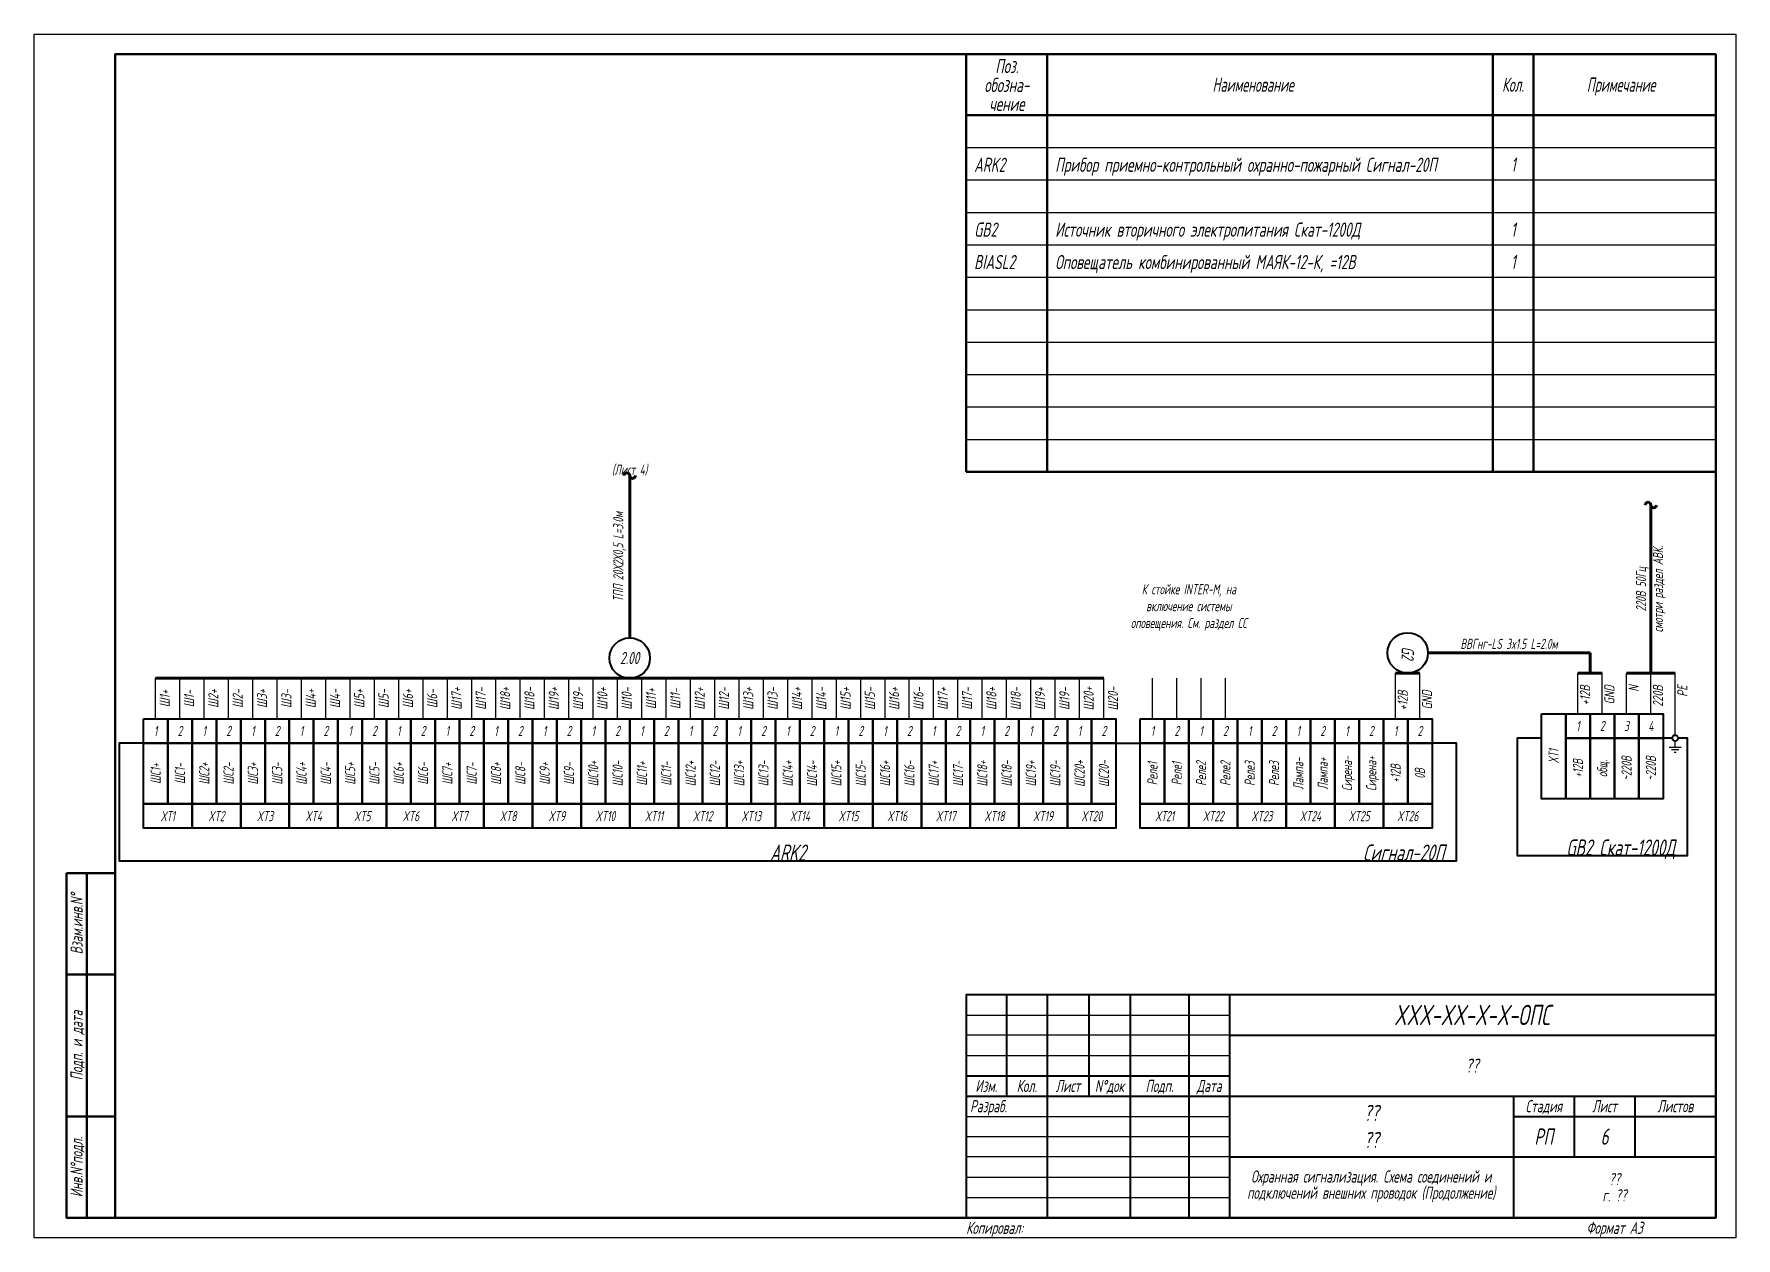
# Model space of a CAD drawing. Extents: x 0 to 1720, y -2086 to 3873.
# Drawn here: x 0 to 420, y 2086 to 2383 of the extents above; entities that cross this region are included whole.
import ezdxf
from ezdxf.enums import TextEntityAlignment as Align

# ---------------------------------------------------------------- set-up
doc = ezdxf.new("R2010")
doc.units = 0
for name, color, linetype, lineweight in [('EL_DEVICE', 1, 'Continuous', 40), ('EL_KABLE', 9, 'Continuous', 60), ('TABLE', 7, 'Continuous', 50)]:
    doc.layers.add(name, color=color, linetype=linetype, lineweight=lineweight)
for name, color, linetype in [('EL_WIRES', 3, 'Continuous'), ('FORMAT', 134, 'Continuous'), ('TEXT', 4, 'Continuous'), ('WINOSKA', 251, 'Continuous')]:
    doc.layers.add(name, color=color, linetype=linetype)
doc.styles.add('R2_5', font='romant.shx', dxfattribs={"width": 0.65, "oblique": 12, "height": 2.5})

# ---------------------------------------------------------------- blocks, each defined once
blk = doc.blocks.new('Break')
for centre, start, end in [((-0.7, 0), 0, 180), ((0.7, 0), 180, 0)]:
    blk.add_arc(centre, 0.7, start, end)
blk = doc.blocks.new('CABLE_MARK')
at = {"layer": 'EL_DEVICE'}
blk.add_circle((0, 5), 5, dxfattribs=at)
at = {"layer": 'EL_KABLE'}
blk.add_line((0, 10), (0, 50), dxfattribs=at)

msp = doc.modelspace()

# ---------------------------------------------------------------- linework, layer by layer
at = {"layer": 'EL_DEVICE'}
msp.add_line((267, 2208.06), (273, 2208.06), dxfattribs=at)
for points in [[(27, 2214.06), (33, 2214.06), (33, 2208.06), (27, 2208.06)], [(33, 2214.06), (39, 2214.06), (39, 2208.06), (33, 2208.06)], [(39, 2214.06), (45, 2214.06), (45, 2208.06), (39, 2208.06)], [(45, 2214.06), (51, 2214.06), (51, 2208.06), (45, 2208.06)], [(51, 2214.06), (57, 2214.06), (57, 2208.06), (51, 2208.06)], [(57, 2214.06), (63, 2214.06), (63, 2208.06), (57, 2208.06)], [(63, 2214.06), (69, 2214.06), (69, 2208.06), (63, 2208.06)], [(69, 2214.06), (75, 2214.06), (75, 2208.06), (69, 2208.06)], [(75, 2214.06), (81, 2214.06), (81, 2208.06), (75, 2208.06)], [(81, 2214.06), (87, 2214.06), (87, 2208.06), (81, 2208.06)], [(87, 2214.06), (93, 2214.06), (93, 2208.06), (87, 2208.06)], [(93, 2214.06), (99, 2214.06), (99, 2208.06), (93, 2208.06)], [(99, 2214.06), (105, 2214.06), (105, 2208.06), (99, 2208.06)], [(105, 2214.06), (111, 2214.06), (111, 2208.06), (105, 2208.06)], [(111, 2214.06), (117, 2214.06), (117, 2208.06), (111, 2208.06)], [(117, 2214.06), (123, 2214.06), (123, 2208.06), (117, 2208.06)], [(123, 2214.06), (129, 2214.06), (129, 2208.06), (123, 2208.06)], [(129, 2214.06), (135, 2214.06), (135, 2208.06), (129, 2208.06)], [(135, 2214.06), (141, 2214.06), (141, 2208.06), (135, 2208.06)], [(141, 2214.06), (147, 2214.06), (147, 2208.06), (141, 2208.06)], [(147, 2214.06), (153, 2214.06), (153, 2208.06), (147, 2208.06)], [(153, 2214.06), (159, 2214.06), (159, 2208.06), (153, 2208.06)], [(159, 2214.06), (165, 2214.06), (165, 2208.06), (159, 2208.06)], [(165, 2214.06), (171, 2214.06), (171, 2208.06), (165, 2208.06)], [(171, 2214.06), (177, 2214.06), (177, 2208.06), (171, 2208.06)], [(177, 2214.06), (183, 2214.06), (183, 2208.06), (177, 2208.06)], [(183, 2214.06), (189, 2214.06), (189, 2208.06), (183, 2208.06)], [(189, 2214.06), (195, 2214.06), (195, 2208.06), (189, 2208.06)], [(195, 2214.06), (201, 2214.06), (201, 2208.06), (195, 2208.06)], [(201, 2214.06), (207, 2214.06), (207, 2208.06), (201, 2208.06)], [(207, 2214.06), (213, 2214.06), (213, 2208.06), (207, 2208.06)], [(213, 2214.06), (219, 2214.06), (219, 2208.06), (213, 2208.06)], [(219, 2214.06), (225, 2214.06), (225, 2208.06), (219, 2208.06)], [(225, 2214.06), (231, 2214.06), (231, 2208.06), (225, 2208.06)], [(231, 2214.06), (237, 2214.06), (237, 2208.06), (231, 2208.06)], [(237, 2214.06), (243, 2214.06), (243, 2208.06), (237, 2208.06)], [(243, 2214.06), (249, 2214.06), (249, 2208.06), (243, 2208.06)], [(249, 2214.06), (255, 2214.06), (255, 2208.06), (249, 2208.06)], [(255, 2214.06), (261, 2214.06), (261, 2208.06), (255, 2208.06)], [(261, 2214.06), (267, 2214.06), (267, 2208.06), (261, 2208.06)], [(273, 2214.06), (279, 2214.06), (279, 2208.06), (273, 2208.06)], [(279, 2214.06), (285, 2214.06), (285, 2208.06), (279, 2208.06)], [(285, 2214.06), (291, 2214.06), (291, 2208.06), (285, 2208.06)], [(291, 2214.06), (297, 2214.06), (297, 2208.06), (291, 2208.06)], [(297, 2214.06), (303, 2214.06), (303, 2208.06), (297, 2208.06)], [(303, 2214.06), (309, 2214.06), (309, 2208.06), (303, 2208.06)], [(309, 2214.06), (315, 2214.06), (315, 2208.06), (309, 2208.06)], [(315, 2214.06), (321, 2214.06), (321, 2208.06), (315, 2208.06)], [(321, 2214.06), (327, 2214.06), (327, 2208.06), (321, 2208.06)], [(327, 2214.06), (333, 2214.06), (333, 2208.06), (327, 2208.06)], [(333, 2214.06), (339, 2214.06), (339, 2208.06), (333, 2208.06)], [(339, 2214.06), (345, 2214.06), (345, 2208.06), (339, 2208.06)], [(372, 2215.31), (378, 2215.31), (378, 2194.31), (372, 2194.31)], [(378, 2215.31), (384, 2215.31), (384, 2209.31), (378, 2209.31)], [(384, 2215.31), (390, 2215.31), (390, 2209.31), (384, 2209.31)], [(390, 2215.31), (396, 2215.31), (396, 2209.31), (390, 2209.31)], [(396, 2215.31), (402, 2215.31), (402, 2209.31), (396, 2209.31)], [(378, 2209.31), (384, 2209.31), (384, 2194.31), (378, 2194.31)], [(384, 2209.31), (390, 2209.31), (390, 2194.31), (384, 2194.31)], [(390, 2209.31), (396, 2209.31), (396, 2194.31), (390, 2194.31)], [(396, 2209.31), (402, 2209.31), (402, 2194.31), (396, 2194.31)], [(27, 2208.06), (33, 2208.06), (33, 2193.06), (27, 2193.06)], [(33, 2208.06), (39, 2208.06), (39, 2193.06), (33, 2193.06)], [(39, 2208.06), (45, 2208.06), (45, 2193.06), (39, 2193.06)], [(45, 2208.06), (51, 2208.06), (51, 2193.06), (45, 2193.06)], [(51, 2208.06), (57, 2208.06), (57, 2193.06), (51, 2193.06)], [(57, 2208.06), (63, 2208.06), (63, 2193.06), (57, 2193.06)], [(63, 2208.06), (69, 2208.06), (69, 2193.06), (63, 2193.06)], [(69, 2208.06), (75, 2208.06), (75, 2193.06), (69, 2193.06)], [(75, 2208.06), (81, 2208.06), (81, 2193.06), (75, 2193.06)], [(81, 2208.06), (87, 2208.06), (87, 2193.06), (81, 2193.06)], [(87, 2208.06), (93, 2208.06), (93, 2193.06), (87, 2193.06)], [(93, 2208.06), (99, 2208.06), (99, 2193.06), (93, 2193.06)], [(99, 2208.06), (105, 2208.06), (105, 2193.06), (99, 2193.06)], [(105, 2208.06), (111, 2208.06), (111, 2193.06), (105, 2193.06)], [(111, 2208.06), (117, 2208.06), (117, 2193.06), (111, 2193.06)], [(117, 2208.06), (123, 2208.06), (123, 2193.06), (117, 2193.06)], [(123, 2208.06), (129, 2208.06), (129, 2193.06), (123, 2193.06)], [(129, 2208.06), (135, 2208.06), (135, 2193.06), (129, 2193.06)], [(135, 2208.06), (141, 2208.06), (141, 2193.06), (135, 2193.06)], [(141, 2208.06), (147, 2208.06), (147, 2193.06), (141, 2193.06)], [(147, 2208.06), (153, 2208.06), (153, 2193.06), (147, 2193.06)], [(153, 2208.06), (159, 2208.06), (159, 2193.06), (153, 2193.06)], [(159, 2208.06), (165, 2208.06), (165, 2193.06), (159, 2193.06)], [(165, 2208.06), (171, 2208.06), (171, 2193.06), (165, 2193.06)], [(171, 2208.06), (177, 2208.06), (177, 2193.06), (171, 2193.06)], [(177, 2208.06), (183, 2208.06), (183, 2193.06), (177, 2193.06)], [(183, 2208.06), (189, 2208.06), (189, 2193.06), (183, 2193.06)], [(189, 2208.06), (195, 2208.06), (195, 2193.06), (189, 2193.06)], [(195, 2208.06), (201, 2208.06), (201, 2193.06), (195, 2193.06)], [(201, 2208.06), (207, 2208.06), (207, 2193.06), (201, 2193.06)], [(207, 2208.06), (213, 2208.06), (213, 2193.06), (207, 2193.06)], [(213, 2208.06), (219, 2208.06), (219, 2193.06), (213, 2193.06)], [(219, 2208.06), (225, 2208.06), (225, 2193.06), (219, 2193.06)], [(225, 2208.06), (231, 2208.06), (231, 2193.06), (225, 2193.06)], [(231, 2208.06), (237, 2208.06), (237, 2193.06), (231, 2193.06)], [(237, 2208.06), (243, 2208.06), (243, 2193.06), (237, 2193.06)], [(243, 2208.06), (249, 2208.06), (249, 2193.06), (243, 2193.06)], [(249, 2208.06), (255, 2208.06), (255, 2193.06), (249, 2193.06)], [(255, 2208.06), (261, 2208.06), (261, 2193.06), (255, 2193.06)], [(261, 2208.06), (267, 2208.06), (267, 2193.06), (261, 2193.06)], [(273, 2208.06), (279, 2208.06), (279, 2193.06), (273, 2193.06)], [(279, 2208.06), (285, 2208.06), (285, 2193.06), (279, 2193.06)], [(285, 2208.06), (291, 2208.06), (291, 2193.06), (285, 2193.06)], [(291, 2208.06), (297, 2208.06), (297, 2193.06), (291, 2193.06)], [(297, 2208.06), (303, 2208.06), (303, 2193.06), (297, 2193.06)], [(303, 2208.06), (309, 2208.06), (309, 2193.06), (303, 2193.06)], [(309, 2208.06), (315, 2208.06), (315, 2193.06), (309, 2193.06)], [(315, 2208.06), (321, 2208.06), (321, 2193.06), (315, 2193.06)], [(321, 2208.06), (327, 2208.06), (327, 2193.06), (321, 2193.06)], [(327, 2208.06), (333, 2208.06), (333, 2193.06), (327, 2193.06)], [(333, 2208.06), (339, 2208.06), (339, 2193.06), (333, 2193.06)], [(339, 2208.06), (345, 2208.06), (345, 2193.06), (339, 2193.06)], [(39, 2193.06), (39, 2187.06), (27, 2187.06), (27, 2193.06)], [(51, 2193.06), (51, 2187.06), (39, 2187.06), (39, 2193.06)], [(63, 2193.06), (63, 2187.06), (51, 2187.06), (51, 2193.06)], [(75, 2193.06), (75, 2187.06), (63, 2187.06), (63, 2193.06)], [(87, 2193.06), (87, 2187.06), (75, 2187.06), (75, 2193.06)], [(99, 2193.06), (99, 2187.06), (87, 2187.06), (87, 2193.06)], [(111, 2193.06), (111, 2187.06), (99, 2187.06), (99, 2193.06)], [(123, 2193.06), (123, 2187.06), (111, 2187.06), (111, 2193.06)], [(135, 2193.06), (135, 2187.06), (123, 2187.06), (123, 2193.06)], [(147, 2193.06), (147, 2187.06), (135, 2187.06), (135, 2193.06)], [(159, 2193.06), (159, 2187.06), (147, 2187.06), (147, 2193.06)], [(171, 2193.06), (171, 2187.06), (159, 2187.06), (159, 2193.06)], [(183, 2193.06), (183, 2187.06), (171, 2187.06), (171, 2193.06)], [(195, 2193.06), (195, 2187.06), (183, 2187.06), (183, 2193.06)], [(207, 2193.06), (207, 2187.06), (195, 2187.06), (195, 2193.06)], [(219, 2193.06), (219, 2187.06), (207, 2187.06), (207, 2193.06)], [(231, 2193.06), (231, 2187.06), (219, 2187.06), (219, 2193.06)], [(243, 2193.06), (243, 2187.06), (231, 2187.06), (231, 2193.06)], [(255, 2193.06), (255, 2187.06), (243, 2187.06), (243, 2193.06)], [(267, 2193.06), (267, 2187.06), (255, 2187.06), (255, 2193.06)], [(285, 2193.06), (285, 2187.06), (273, 2187.06), (273, 2193.06)], [(297, 2193.06), (297, 2187.06), (285, 2187.06), (285, 2193.06)], [(309, 2193.06), (309, 2187.06), (297, 2187.06), (297, 2193.06)], [(321, 2193.06), (321, 2187.06), (309, 2187.06), (309, 2193.06)], [(333, 2193.06), (333, 2187.06), (321, 2187.06), (321, 2193.06)], [(345, 2193.06), (345, 2187.06), (333, 2187.06), (333, 2193.06)]]:
    msp.add_lwpolyline(points, close=True, dxfattribs=at)
for points in [[(372, 2209.31), (366, 2209.31), (366, 2180.31), (408, 2180.31), (408, 2209.31), (405.75, 2209.31)], [(404.25, 2209.31), (402, 2209.31)], [(27, 2208.06), (21, 2208.06), (21, 2179.06), (351, 2179.06), (351, 2208.06), (345, 2208.06)]]:
    msp.add_lwpolyline(points, dxfattribs=at)
msp.add_circle((405, 2209.31), 0.75, dxfattribs=at)
at = {"layer": 'EL_KABLE'}
for p, q in [((399, 2266.81), (399, 2225.31)), ((384, 2225.31), (384, 2230.31)), ((30, 2224.06), (264, 2224.06)), ((336, 2225.31), (342, 2225.31)), ((381, 2225.31), (387, 2225.31)), ((405, 2225.31), (393, 2225.31))]:
    msp.add_line(p, q, dxfattribs=at)
at = {"layer": 'EL_WIRES'}
for p, q in [((30, 2214.06), (30, 2224.06)), ((36, 2214.06), (36, 2224.06)), ((42, 2214.06), (42, 2224.06)), ((48, 2214.06), (48, 2224.06)), ((54, 2214.06), (54, 2224.06)), ((60, 2214.06), (60, 2224.06)), ((66, 2214.06), (66, 2224.06)), ((72, 2214.06), (72, 2224.06)), ((78, 2214.06), (78, 2224.06)), ((84, 2214.06), (84, 2224.06)), ((90, 2214.06), (90, 2224.06)), ((96, 2214.06), (96, 2224.06)), ((102, 2214.06), (102, 2224.06)), ((108, 2214.06), (108, 2224.06)), ((114, 2214.06), (114, 2224.06)), ((120, 2214.06), (120, 2224.06)), ((126, 2214.06), (126, 2224.06)), ((132, 2214.06), (132, 2224.06)), ((138, 2214.06), (138, 2224.06)), ((144, 2214.06), (144, 2224.06)), ((150, 2214.06), (150, 2224.06)), ((156, 2214.06), (156, 2224.06)), ((162, 2214.06), (162, 2224.06)), ((168, 2214.06), (168, 2224.06)), ((174, 2214.06), (174, 2224.06)), ((180, 2214.06), (180, 2224.06)), ((186, 2214.06), (186, 2224.06)), ((192, 2214.06), (192, 2224.06)), ((198, 2214.06), (198, 2224.06)), ((204, 2214.06), (204, 2224.06)), ((210, 2214.06), (210, 2224.06)), ((216, 2214.06), (216, 2224.06)), ((222, 2214.06), (222, 2224.06)), ((228, 2214.06), (228, 2224.06)), ((234, 2214.06), (234, 2224.06)), ((240, 2214.06), (240, 2224.06)), ((246, 2214.06), (246, 2224.06)), ((252, 2214.06), (252, 2224.06)), ((258, 2214.06), (258, 2224.06)), ((264, 2214.06), (264, 2224.06)), ((276, 2214.06), (276, 2224.06)), ((282, 2214.06), (282, 2224.06)), ((288, 2214.06), (288, 2224.06)), ((294, 2214.06), (294, 2224.06)), ((336, 2214.06), (336, 2225.31)), ((342, 2214.06), (342, 2225.31)), ((381, 2215.31), (381, 2225.31)), ((387, 2215.31), (387, 2225.31)), ((393, 2215.31), (393, 2225.31)), ((399, 2215.31), (399, 2225.31)), ((405, 2210.06), (405, 2225.31))]:
    msp.add_line(p, q, dxfattribs=at)
at = {"layer": 'FORMAT', "lineweight": 50}
for p, q in [((13, 2176), (13, 2091)), ((20, 2151), (8, 2151)), ((20, 2116), (8, 2116))]:
    msp.add_line(p, q, dxfattribs=at)
at = {"layer": 'FORMAT', "lineweight": 40}
for p, q in [((240, 2146), (240, 2121)), ((250, 2146), (250, 2091)), ((260.31, 2146), (260.31, 2121)), ((270.5, 2146), (270.5, 2091)), ((285, 2146), (285, 2091)), ((295, 2146), (295, 2091)), ((295, 2136), (415, 2136)), ((230, 2126), (295, 2126)), ((230, 2121), (415, 2121)), ((365.08, 2121), (365.08, 2091)), ((380.08, 2121), (380.08, 2106)), ((395.08, 2121), (395.08, 2106)), ((365.08, 2116), (415, 2116)), ((295, 2106), (415, 2106))]:
    msp.add_line(p, q, dxfattribs=at)
at = {"layer": 'FORMAT', "lineweight": -3}
for p, q in [((230, 2141), (295, 2141)), ((295, 2136), (230, 2136)), ((230, 2131), (295, 2131)), ((230, 2116), (295, 2116)), ((230, 2111), (295, 2111)), ((295, 2106), (230, 2106)), ((230, 2101), (295, 2101)), ((230, 2096), (295, 2096))]:
    msp.add_line(p, q, dxfattribs=at)
at = {"layer": 'FORMAT'}
msp.add_lwpolyline([(0, 2383), (420, 2383), (420, 2086), (0, 2086)], close=True, dxfattribs=at)
at = {"layer": 'FORMAT', "lineweight": 50}
for points in [[(20, 2091), (20, 2378), (415, 2378), (415, 2091)], [(8, 2176), (20, 2176), (20, 2091), (8, 2091)]]:
    msp.add_lwpolyline(points, close=True, dxfattribs=at)
at = {"layer": 'FORMAT', "lineweight": 40}
msp.add_lwpolyline([(230, 2091), (415, 2091), (415, 2146), (230, 2146)], close=True, dxfattribs=at)
at = {"layer": 'TABLE'}
for p, q in [((230, 2378), (230, 2275)), ((250, 2378), (250, 2275)), ((360, 2378), (360, 2275)), ((370, 2378), (370, 2275)), ((230, 2363), (415, 2363)), ((230, 2275), (415, 2275))]:
    msp.add_line(p, q, dxfattribs=at)
at = {"layer": 'TEXT'}
for p, q in [((403.5, 2207.07), (406.5, 2207.07)), ((404.11, 2206.47), (405.89, 2206.47)), ((404.72, 2205.85), (405.28, 2205.85)), ((405, 2207.07), (405, 2208.56))]:
    msp.add_line(p, q, dxfattribs=at)
at = {"layer": 'WINOSKA'}
for p, q in [((230, 2355), (415, 2355)), ((230, 2347), (415, 2347)), ((230, 2339), (415, 2339)), ((230, 2331), (415, 2331)), ((230, 2323), (415, 2323)), ((230, 2315), (415, 2315)), ((230, 2307), (415, 2307)), ((230, 2299), (415, 2299)), ((230, 2291), (415, 2291)), ((230, 2283), (415, 2283))]:
    msp.add_line(p, q, dxfattribs=at)

# ---------------------------------------------------------------- block references
msp.add_blockref('CABLE_MARK', (147, 2224.06))
at = {"rotation": 270}
msp.add_blockref('CABLE_MARK', (334, 2230.31), dxfattribs=at)
at = {"layer": 'EL_KABLE'}
for p in [(147, 2274.06), (399, 2266.81)]:
    msp.add_blockref('Break', p, dxfattribs=at)

# ---------------------------------------------------------------- texts
at = {"layer": 'FORMAT', "style": 'R2_5', "oblique": 12, "width": 0.65}
for s, p in [('Изм.', (235, 2122)), ('Кол.', (245, 2122)), ('Лист', (255.16, 2122)), ('N%%dдок', (265.41, 2122)), ('Подп.', (277.75, 2122)), ('Дата', (290, 2122))]:
    msp.add_text(s, height=3, dxfattribs=at).set_placement(p, align=Align.CENTER)
msp.add_text('Разраб.', height=3, dxfattribs=at).set_placement((231, 2117))
at = {"layer": 'FORMAT', "style": 'R2_5', "width": 0.65}
for s, height, oblique, p in [('Стадия', 3, 12, (372.58, 2118.5)), ('Лист', 3, 12, (387.58, 2118.5)), ('Листов', 3, 12, (405.04, 2118.5)), ('РП', 4, 12, (372.58, 2111)), ('Формат А3', 3, 15, (390.04, 2088.5))]:
    msp.add_text(s, height=height, dxfattribs=dict(at, oblique=oblique)).set_placement(p, align=Align.MIDDLE_CENTER)
at = {"layer": 'FORMAT', "style": 'R2_5', "oblique": 15, "width": 0.65}
msp.add_text('Копировал:', height=3, dxfattribs=at).set_placement((230, 2088.5), align=Align.MIDDLE_LEFT)
at = {"layer": 'FORMAT', "insert": (390.04, 2098.5), "char_height": 3, "width": 48.2605, "attachment_point": 5, "line_spacing_factor": 0.8, "style": 'R2_5'}
msp.add_mtext('??\\Pг. ??', dxfattribs=at)
at = {"layer": 'TEXT', "style": 'R2_5'}
for s, height, oblique, width, p in [('Наименование', 3.5, 12, 0.6, (300.85, 2368.76)), ('Кол.', 3.5, 12, 0.6, (364.98, 2368.76)), ('Примечание', 3.5, 12, 0.6, (391.65, 2368.76)), ('ARK2', 4, 15, 0.65, (186, 2179.06))]:
    msp.add_text(s, height=height, dxfattribs=dict(at, oblique=oblique, width=width)).set_placement(p, align=Align.CENTER)
at = {"layer": 'TEXT', "style": 'R2_5', "oblique": 12, "width": 0.7}
for s, p in [('Ш17+', (103, 2219.06)), ('Ш17-', (109, 2219.06)), ('Ш18+', (115, 2219.06)), ('Ш18-', (121, 2219.06)), ('Ш19+', (127, 2219.06)), ('Ш19-', (133, 2219.06)), ('Ш10+', (139, 2219.06)), ('Ш10-', (145, 2219.06)), ('Ш12+', (163, 2219.06)), ('Ш12-', (169, 2219.06)), ('Ш13+', (175, 2219.06)), ('Ш13-', (181, 2219.06)), ('Ш14+', (187, 2219.06)), ('Ш14-', (193, 2219.06)), ('Ш15+', (199, 2219.06)), ('Ш15-', (205, 2219.06)), ('Ш16+', (211, 2219.06)), ('Ш16-', (217, 2219.06)), ('Ш17+', (223, 2219.06)), ('Ш17-', (229, 2219.06)), ('Ш18+', (235, 2219.06)), ('Ш18-', (241, 2219.06)), ('Ш19+', (247, 2219.06)), ('Ш19-', (253, 2219.06)), ('Ш20+', (259, 2219.06)), ('Ш20-', (265, 2219.06)), ('Ш1+', (31, 2219.06)), ('Ш1-', (37, 2219.06)), ('Ш2+', (43, 2219.06)), ('Ш2-', (49, 2219.06)), ('Ш3+', (55, 2219.06)), ('Ш3-', (61, 2219.06)), ('Ш4+', (67, 2219.06)), ('Ш4-', (73, 2219.06)), ('Ш5+', (79, 2219.06)), ('Ш5-', (85, 2219.06)), ('Ш6+', (91, 2219.06)), ('Ш6-', (97, 2219.06)), ('Ш11+', (151, 2219.06)), ('Ш11-', (157, 2219.06))]:
    msp.add_text(s, height=2.5, rotation=90, dxfattribs=at).set_placement(p, align=Align.TOP_CENTER)
for s, p in [('+12В', (381.52, 2222.31)), ('GND', (387.52, 2222.31)), ('N', (393.52, 2222.31)), ('220В', (399.52, 2222.31)), ('PE', (405.52, 2222.31)), ('+12В', (336.52, 2221.06)), ('GND', (342.52, 2221.06))]:
    msp.add_text(s, height=2.5, rotation=90, dxfattribs=at).set_placement(p, align=Align.TOP_RIGHT)
at = {"layer": 'TEXT', "style": 'R2_5', "oblique": 12, "width": 0.65}
for s, height, p in [('1', 2.5, (381, 2212.31)), ('2', 2.5, (387, 2212.31)), ('3', 2.5, (393, 2212.31)), ('4', 2.5, (399, 2212.31)), ('1', 2.5, (30, 2211.06)), ('2', 2.5, (36, 2211.06)), ('1', 2.5, (42, 2211.06)), ('2', 2.5, (48, 2211.06)), ('1', 2.5, (54, 2211.06)), ('2', 2.5, (60, 2211.06)), ('1', 2.5, (66, 2211.06)), ('2', 2.5, (72, 2211.06)), ('1', 2.5, (78, 2211.06)), ('2', 2.5, (84, 2211.06)), ('1', 2.5, (90, 2211.06)), ('2', 2.5, (96, 2211.06)), ('1', 2.5, (102, 2211.06)), ('2', 2.5, (108, 2211.06)), ('1', 2.5, (114, 2211.06)), ('2', 2.5, (120, 2211.06)), ('1', 2.5, (126, 2211.06)), ('2', 2.5, (132, 2211.06)), ('1', 2.5, (138, 2211.06)), ('2', 2.5, (144, 2211.06)), ('1', 2.5, (150, 2211.06)), ('2', 2.5, (156, 2211.06)), ('1', 2.5, (162, 2211.06)), ('2', 2.5, (168, 2211.06)), ('1', 2.5, (174, 2211.06)), ('2', 2.5, (180, 2211.06)), ('1', 2.5, (186, 2211.06)), ('2', 2.5, (192, 2211.06)), ('1', 2.5, (198, 2211.06)), ('2', 2.5, (204, 2211.06)), ('1', 2.5, (210, 2211.06)), ('2', 2.5, (216, 2211.06)), ('1', 2.5, (222, 2211.06)), ('2', 2.5, (228, 2211.06)), ('1', 2.5, (234, 2211.06)), ('2', 2.5, (240, 2211.06)), ('1', 2.5, (246, 2211.06)), ('2', 2.5, (252, 2211.06)), ('1', 2.5, (258, 2211.06)), ('2', 2.5, (264, 2211.06)), ('1', 2.5, (276, 2211.06)), ('2', 2.5, (282, 2211.06)), ('1', 2.5, (288, 2211.06)), ('2', 2.5, (294, 2211.06)), ('1', 2.5, (300, 2211.06)), ('2', 2.5, (306, 2211.06)), ('1', 2.5, (312, 2211.06)), ('2', 2.5, (318, 2211.06)), ('1', 2.5, (324, 2211.06)), ('2', 2.5, (330, 2211.06)), ('1', 2.5, (336, 2211.06)), ('2', 2.5, (342, 2211.06)), ('XТ1', 2.5, (33, 2190.06)), ('XT2', 2.5, (45, 2190.06)), ('XT3', 2.5, (57, 2190.06)), ('XT4', 2.5, (69, 2190.06)), ('XT5', 2.5, (81, 2190.06)), ('XT6', 2.5, (93, 2190.06)), ('XT7', 2.5, (105, 2190.06)), ('XT8', 2.5, (117, 2190.06)), ('XT9', 2.5, (129, 2190.06)), ('XT10', 2.5, (141, 2190.06)), ('XT11', 2.5, (153, 2190.06)), ('XT12', 2.5, (165, 2190.06)), ('XT13', 2.5, (177, 2190.06)), ('XT14', 2.5, (189, 2190.06)), ('XT15', 2.5, (201, 2190.06)), ('XT16', 2.5, (213, 2190.06)), ('XT17', 2.5, (225, 2190.06)), ('XT18', 2.5, (237, 2190.06)), ('XT19', 2.5, (249, 2190.06)), ('XT20', 2.5, (261, 2190.06)), ('XТ21', 2.5, (279, 2190.06)), ('XT22', 2.5, (291, 2190.06)), ('XT23', 2.5, (303, 2190.06)), ('XT24', 2.5, (315, 2190.06)), ('XT25', 2.5, (327, 2190.06)), ('XT26', 2.5, (339, 2190.06)), ('6', 4, (387.58, 2111))]:
    msp.add_text(s, height=height, dxfattribs=at).set_placement(p, align=Align.MIDDLE_CENTER)
for s, height, p in [('XТ1', 2.5, (375, 2204.81)), ('~220В', 2.5, (393, 2201.81)), ('~220В', 2.5, (399, 2201.81)), ('ШС1+', 2.5, (30, 2200.56)), ('ШС1-', 2.5, (36, 2200.56)), ('ШС2+', 2.5, (42, 2200.56)), ('ШС2-', 2.5, (48, 2200.56)), ('ШС3+', 2.5, (54, 2200.56)), ('ШС3-', 2.5, (60, 2200.56)), ('ШС4+', 2.5, (66, 2200.56)), ('ШС4-', 2.5, (72, 2200.56)), ('ШС5+', 2.5, (78, 2200.56)), ('ШС5-', 2.5, (84, 2200.56)), ('ШС6+', 2.5, (90, 2200.56)), ('ШС6-', 2.5, (96, 2200.56)), ('ШС7+', 2.5, (102, 2200.56)), ('ШС7-', 2.5, (108, 2200.56)), ('ШС8+', 2.5, (114, 2200.56)), ('ШС8-', 2.5, (120, 2200.56)), ('ШС9+', 2.5, (126, 2200.56)), ('ШС9-', 2.5, (132, 2200.56)), ('ШС10+', 2.5, (138, 2200.56)), ('ШС10-', 2.5, (144, 2200.56)), ('ШС11+', 2.5, (150, 2200.56)), ('ШС11-', 2.5, (156, 2200.56)), ('ШС12+', 2.5, (162, 2200.56)), ('ШС12-', 2.5, (168, 2200.56)), ('ШС13+', 2.5, (174, 2200.56)), ('ШС13-', 2.5, (180, 2200.56)), ('ШС14+', 2.5, (186, 2200.56)), ('ШС14-', 2.5, (192, 2200.56)), ('ШС15+', 2.5, (198, 2200.56)), ('ШС15-', 2.5, (204, 2200.56)), ('ШС16+', 2.5, (210, 2200.56)), ('ШС16-', 2.5, (216, 2200.56)), ('ШС17+', 2.5, (222, 2200.56)), ('ШС17-', 2.5, (228, 2200.56)), ('ШС18+', 2.5, (234, 2200.56)), ('ШС18-', 2.5, (240, 2200.56)), ('ШС19+', 2.5, (246, 2200.56)), ('ШС19-', 2.5, (252, 2200.56)), ('ШС20+', 2.5, (258, 2200.56)), ('ШС20-', 2.5, (264, 2200.56)), ('Реле1', 2.5, (276, 2200.56)), ('Реле1', 2.5, (282, 2200.56)), ('Реле2', 2.5, (288, 2200.56)), ('Реле2', 2.5, (294, 2200.56)), ('Реле3', 2.5, (300, 2200.56)), ('Реле3', 2.5, (306, 2200.56)), ('Лампа-', 2.5, (312, 2200.56)), ('Лампа+', 2.5, (318, 2200.56)), ('Сирена-', 2.5, (324, 2200.56)), ('Сирена+', 2.5, (330, 2200.56)), ('+12В', 2.5, (336, 2200.56)), ('0В', 2.5, (342, 2200.56)), ('+12В', 2.5, (381, 2201.81)), ('общ.', 2.5, (387, 2201.81)), ('Взам.инв.N%%d', 3, (10.5, 2163.5)), ('Подп. и дата', 3, (10.5, 2133.5)), ('Инв.N%%dподл.', 3, (10.5, 2103.5))]:
    msp.add_text(s, height=height, rotation=90, dxfattribs=at).set_placement(p, align=Align.MIDDLE_CENTER)
at = {"layer": 'TEXT', "style": 'R2_5', "width": 0.65}
for s, oblique, p in [('GB2 Скат-1200Д', 12, (405, 2180.31)), ('Сигнал-20П', 15, (348, 2179.06))]:
    msp.add_text(s, height=4, dxfattribs=dict(at, oblique=oblique)).set_placement(p, align=Align.RIGHT)
at = {"layer": 'TEXT', "style": 'R2_5'}
for s, insert, char_height, width, attachment_point, line_spacing_factor in [('Поз.\\Pобозна-\\Pчение', (240.08, 2370.44), 3.5, 14.6042, 5, 0.8), ('ARK2', (232, 2352.5), 3.5, 7.5689, 1, 1.37), ('Прибор приемно-контрольный охранно-пожарный Сигнал-20П', (252, 2352.5), 3.5, 104.9419, 1, 1.37), ('1', (365.05, 2352.5), 3.5, 1.4439, 2, 1.37), ('GB2', (232, 2336.5), 3.5, 7.5689, 1, 1.37), ('Источник вторичного электропитания Скат-1200Д', (252, 2336.5), 3.5, 104.9419, 1, 1.37), ('1', (365.05, 2336.5), 3.5, 1.4439, 2, 1.37), ('BIASL2', (232, 2328.5), 3.5, 7.5689, 1, 1.37), ('Оповещатель комбинированный МАЯК-12-К, =12В', (252, 2328.5), 3.5, 104.94, 1, 1.369714), ('1', (365.05, 2328.5), 3.5, 1.44, 2, 1.369714), ('XXX-XX-X-X-ОПС', (354.9, 2141), 5, 120, 5, 0.800004), ('Охранная сигнализация. Схема соединений и подключений внешних проводок (Продолжение)', (330, 2098.75), 3, 70, 5, 0.8)]:
    msp.add_mtext(s, dxfattribs=dict(at, insert=insert, char_height=char_height, width=width, attachment_point=attachment_point, line_spacing_factor=line_spacing_factor))
for s, insert, char_height, width, attachment_point in [('(Лист 4)', (147, 2274.06), 2.5, 33.182, 8), ('К стойке INTER-M, на включение системы оповещения. См. раздел СС', (285, 2241.53), 2.5, 36.8686, 5), ('??', (354.9, 2128.5), 3.5, 120, 5), ('??\\P??', (330.05, 2113.5), 4, 70, 5)]:
    msp.add_mtext(s, dxfattribs=dict(at, insert=insert, char_height=char_height, width=width, attachment_point=attachment_point))
for s, insert, char_height, attachment_point, rotation in [('ТПП 20Х2Х0,5 L=3.0м ', (146, 2254.06), 2.5, 8, 90), ('G2', (339, 2230.31), 3, 5, 270)]:
    msp.add_mtext(s, dxfattribs=dict(at, insert=insert, char_height=char_height, attachment_point=attachment_point, rotation=rotation))
at = {"layer": 'TEXT', "insert": (399, 2246.06), "char_height": 2.5, "width": 33.182, "attachment_point": 5, "rotation": 90, "style": 'R2_5'}
msp.add_mtext('220В 50Гц\\Pсмотри раздел АВК.', dxfattribs=at)
at = {"layer": 'TEXT', "style": 'R2_5'}
for s, insert, char_height, attachment_point in [('2.00', (147, 2229.06), 3, 5), ('ВВГнг-LS 3x1.5 L=2.0м ', (364, 2231.31), 2.5, 8)]:
    msp.add_mtext(s, dxfattribs=dict(at, insert=insert, char_height=char_height, attachment_point=attachment_point))

doc.saveas('drawing.dxf')
